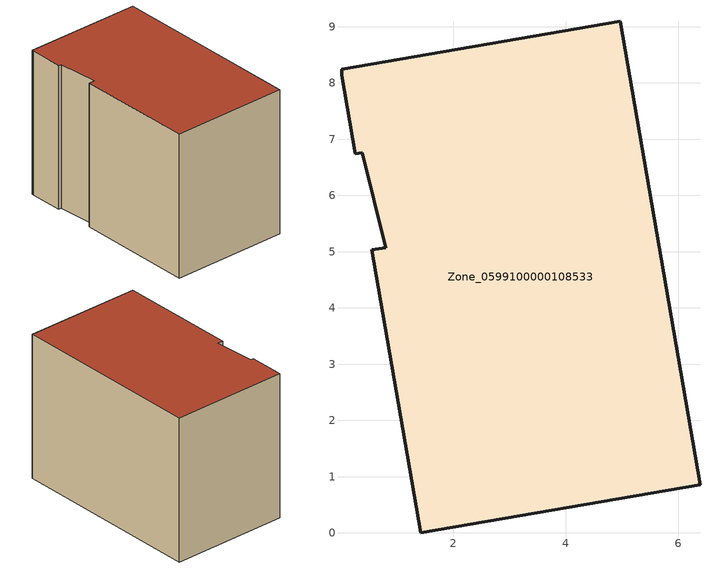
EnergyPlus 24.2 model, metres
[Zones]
Zone_0599100000108533
 floor ground (C_G): 0.26,6.74 0.02,8.13 0.02,8.24 4.97,9.1 6.39,0.86 1.43,0 0.56,5.03 0.8,5.07 0.38,6.76 z0
 wall outside (C_F): 6.39,0.86 4.97,9.1 0.02,8.24 0.02,8.13 0.26,6.74 0.38,6.76 0.8,5.07 0.56,5.03 1.43,0 6.39,0.86 z0:6.25
 roof outside (C_R): 0.02,8.13 0.26,6.74 0.38,6.76 0.8,5.07 0.56,5.03 1.43,0 6.39,0.86 4.97,9.1 0.02,8.24 z6.25
[BUILDING]
Pand.0599100000108533: North Axis=0; Terrain=City; Loads Convergence Tolerance Value=0.04; Temperature Convergence Tolerance Value=0.4; Solar Distribution=FullExterior; Maximum Number of Warmup Days=25; Minimum Number of Warmup Days=1
[Site:Location]
Rotterdam.The.Hague.AP_ZH_NLD Design_Conditions: Latitude=51.96; Longitude=4.45; Time Zone=1; Elevation=-4.5
[SITE:GROUNDTEMPERATURE:BUILDINGSURFACE]
18, 18, 18, 18, 18, 18, 18, 18, 18, 18, 18, 18
[MATERIAL] Thermal Absorptance=0.9; Solar Absorptance=0.7; Visible Absorptance=0.7
Name | Roughness | Thickness | Conductivity | Density | Specific Heat
G.TC.1946 | MediumSmooth | 0.15 | 1 | 540 | 1210
F.TC.1946 | Rough | 0.3 | 0.857143 | 1920 | 840
R.TC.1946 | MediumRough | 0.2 | 0.909091 | 1500 | 1000
[CONSTRUCTION]
C_G: G.TC.1946
C_F: F.TC.1946
C_R: R.TC.1946
[ZONE]
Zone_0599100000108533: Type=1; Multiplier=1; Ceiling Height=Autocalculate; Volume=Autocalculate; Floor Area=autocalculate; Part of Total Floor Area=Yes
[ZONEINFILTRATION:DESIGNFLOWRATE]
Infil_Zone_0599100000108533: Zone or ZoneList or Space or SpaceList=Zone_0599100000108533; Schedule=AlwaysOn; Design Flow Rate Calculation Method=Flow/Area; Flow Rate per Floor Area=0.003; Constant Term Coefficient=1; Temperature Term Coefficient=0; Velocity Term Coefficient=0; Velocity Squared Term Coefficient=0
[HVACTEMPLATE:ZONE:IDEALLOADSAIRSYSTEM]
Zone_0599100000108533: Maximum Heating Supply Air Temperature=50; Minimum Cooling Supply Air Temperature=13; Maximum Heating Supply Air Humidity Ratio=0.0156; Minimum Cooling Supply Air Humidity Ratio=0.0077; Heating Limit=NoLimit; Cooling Limit=NoLimit; Dehumidification Control Type=ConstantSensibleHeatRatio; Cooling Sensible Heat Ratio=0.7; Dehumidification Setpoint=60; Humidification Control Type=None; Humidification Setpoint=30; Outdoor Air Method=None; Outdoor Air Flow Rate per Person=0.00944; Outdoor Air Flow Rate per Zone Floor Area=0; Outdoor Air Flow Rate per Zone=0; Demand Controlled Ventilation Type=None; Outdoor Air Economizer Type=NoEconomizer; Heat Recovery Type=None; Sensible Heat Recovery Effectiveness=0.7; Latent Heat Recovery Effectiveness=0.65
[ZONECONTROL:THERMOSTAT]
ThermostatControl_Zone_0599100000108533: Zone or ZoneList=Zone_0599100000108533; Control Type Schedule=DualSetpointControlType; Control 1=Thermostat_Zone_0599100000108533; Temperature Difference Between Cutout And Setpoint=0
[THERMOSTATSETPOINT:DUALSETPOINT]
Thermostat_Zone_0599100000108533: Heating Setpoint Temperature Schedule=HeatingSetpoint_Zone_0599100000108533; Cooling Setpoint Temperature Schedule=CoolingSetpoint_Zone_0599100000108533
[SCHEDULE:COMPACT]
HeatingSetpoint_Zone_0599100000108533: Through: 12/31, For: AllDays, Until: 24:00, 21
CoolingSetpoint_Zone_0599100000108533: Through: 12/31, For: AllDays, Until: 24:00, 24
DualSetpointControlType: Through: 12/31, For: AllDays, Until: 24:00, 4
AlwaysOn: Through: 12/31, For: AllDays, Until: 24:00, 1
